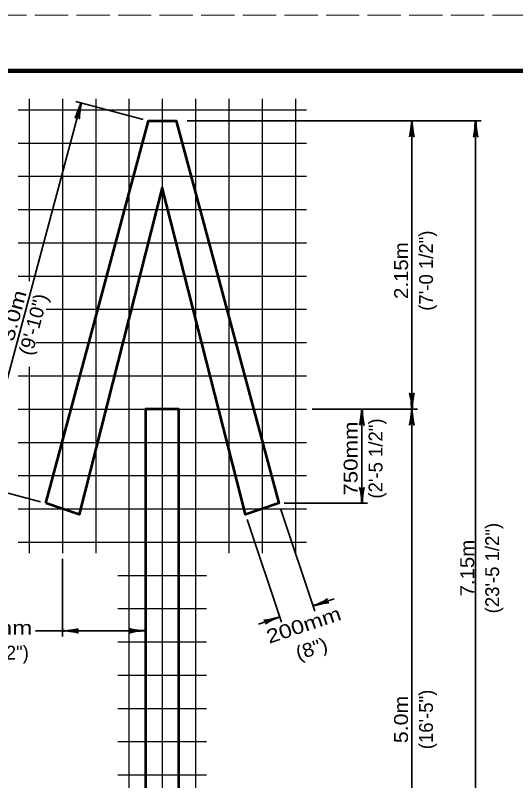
# Model space of a CAD drawing. Extents: x -66 to 614, y -59 to 381.
# Drawn here: x 230.8 to 321, y 242.6 to 380.6 of the extents above; entities that cross this region are included whole.
import ezdxf
from ezdxf.enums import TextEntityAlignment as Align

# ---------------------------------------------------------------- set-up
doc = ezdxf.new("R2010")
doc.units = 0
doc.linetypes.add('LONG_DASHED', pattern=[7.5, 6, -1.5])
doc.layers.add('1', color=7, linetype='Continuous', lineweight=53)
doc.layers.add('61', color=7, linetype='Continuous', lineweight=35)

msp = doc.modelspace()

# ---------------------------------------------------------------- linework, layer by layer
at = {"layer": '1', "lineweight": 35}
for p, q in [((242.716, 364.843), (224.216, 295.843)), ((253.852, 361.857), (241.75, 365.102)), ((261.818, 361.599), (314.818, 361.599)), ((302.318, 309.599), (302.318, 361.599)), ((313.818, 361.599), (313.818, 189.599)), ((284.318, 309.599), (303.318, 309.599)), ((293.318, 292.599), (293.318, 309.599)), ((302.318, 309.599), (302.318, 189.599)), ((235.352, 292.857), (223.25, 296.102)), ((278.634, 291.65), (284.804, 273.142)), ((279.318, 292.599), (294.318, 292.599)), ((272.634, 289.65), (278.804, 271.142)), ((239.318, 282.599), (239.318, 268.599)), ((284.487, 274.091), (288.282, 275.356)), ((274.693, 270.826), (278.487, 272.091)), ((234.476, 269.599), (254.318, 269.599))]:
    msp.add_line(p, q, dxfattribs=at)
at = {"layer": '1', "lineweight": 25}
for p, q in [((233.318, 365.599), (233.318, 332.682)), ((239.318, 365.599), (239.318, 283.599)), ((245.318, 365.599), (245.318, 283.599)), ((251.318, 365.599), (251.318, 181.599)), ((257.318, 365.599), (257.318, 181.599)), ((263.318, 365.599), (263.318, 181.599)), ((269.318, 365.599), (269.318, 283.599)), ((275.318, 365.599), (275.318, 283.599)), ((281.318, 365.599), (281.318, 283.599)), ((231.318, 363.599), (283.318, 363.599)), ((231.318, 357.599), (283.318, 357.599)), ((231.318, 351.599), (283.318, 351.599)), ((231.318, 345.599), (283.318, 345.599)), ((231.318, 339.599), (283.318, 339.599)), ((231.318, 333.599), (283.318, 333.599)), ((236.417, 327.599), (283.318, 327.599)), ((234.519, 321.599), (283.318, 321.599)), ((233.318, 317.22), (233.318, 283.599)), ((231.318, 315.599), (283.318, 315.599)), ((231.318, 309.599), (283.318, 309.599)), ((231.318, 303.599), (283.318, 303.599)), ((231.318, 297.599), (283.318, 297.599)), ((231.318, 291.599), (283.318, 291.599)), ((231.318, 285.599), (283.318, 285.599)), ((249.318, 279.599), (265.318, 279.599)), ((249.318, 273.599), (265.318, 273.599)), ((249.318, 267.599), (265.318, 267.599)), ((249.318, 261.599), (265.318, 261.599)), ((249.318, 255.599), (265.318, 255.599)), ((249.318, 249.599), (265.318, 249.599)), ((249.318, 243.599), (265.318, 243.599))]:
    msp.add_line(p, q, dxfattribs=at)
at = {"layer": '1'}
for points in [[(236.318, 292.599), (254.818, 361.599), (259.818, 361.599), (278.318, 292.599), (272.318, 290.599), (257.318, 349.599), (242.318, 290.599)], [(260.318, 189.599), (260.318, 309.599), (254.318, 309.599), (254.318, 189.599)]]:
    msp.add_lwpolyline(points, close=True, dxfattribs=at)
at = {"layer": '1', "lineweight": 40}
for centre, major_axis, ratio, start_param, end_param in [((242.222, 363.816), (-0.625, -1.651), 0.07063, 6.2823074, 8.5597026), ((242.222, 363.816), (-0.625, -1.651), 0.07063, 6.2823074, 8.5597026), ((242.7, 363.718), (0.312, 1.765), 0.122415, 0.8963533, 3.1415927), ((242.7, 363.718), (0.312, 1.765), 0.122415, 0.8963533, 3.1415927), ((302.107, 360.478), (0.176, 1.756), 0.07063, 3.1407148, 5.41811), ((302.107, 360.478), (0.176, 1.756), 0.07063, 3.1407148, 5.41811), ((302.594, 360.507), (-0.156, 1.786), 0.122415, 0.8963533, 3.1415927), ((302.594, 360.507), (-0.156, 1.786), 0.122415, 0.8963533, 3.1415927), ((313.607, 360.478), (0.176, 1.756), 0.07063, 3.1407148, 5.41811), ((313.607, 360.478), (0.176, 1.756), 0.07063, 3.1407148, 5.41811), ((314.094, 360.507), (-0.156, 1.786), 0.122415, 0.8963533, 3.1415927), ((314.094, 360.507), (-0.156, 1.786), 0.122415, 0.8963533, 3.1415927), ((302.042, 310.69), (0.156, -1.786), 0.122415, 0.8963533, 3.1415927), ((302.042, 310.69), (0.156, -1.786), 0.122415, 0.8963533, 3.1415927), ((302.53, 310.719), (-0.176, -1.756), 0.07063, 3.1407148, 5.41811), ((302.53, 310.719), (-0.176, -1.756), 0.07063, 3.1407148, 5.41811), ((293.107, 308.478), (0.176, 1.756), 0.07063, 3.1407148, 5.41811), ((293.107, 308.478), (0.176, 1.756), 0.07063, 3.1407148, 5.41811), ((293.594, 308.507), (-0.156, 1.786), 0.122415, 0.8963533, 3.1415927), ((293.594, 308.507), (-0.156, 1.786), 0.122415, 0.8963533, 3.1415927), ((302.107, 308.478), (0.176, 1.756), 0.07063, 3.1407148, 5.41811), ((302.107, 308.478), (0.176, 1.756), 0.07063, 3.1407148, 5.41811), ((302.594, 308.507), (-0.156, 1.786), 0.122415, 0.8963533, 3.1415927), ((302.594, 308.507), (-0.156, 1.786), 0.122415, 0.8963533, 3.1415927), ((293.042, 293.69), (0.156, -1.786), 0.122415, 0.8963533, 3.1415927), ((293.042, 293.69), (0.156, -1.786), 0.122415, 0.8963533, 3.1415927), ((293.53, 293.719), (-0.176, -1.756), 0.07063, 3.1407148, 5.41811), ((293.53, 293.719), (-0.176, -1.756), 0.07063, 3.1407148, 5.41811), ((285.435, 274.698), (-1.645, -0.713), 0.122415, 0.8963533, 3.1415927), ((285.435, 274.698), (-1.645, -0.713), 0.122415, 0.8963533, 3.1415927), ((285.617, 274.244), (1.722, 0.389), 0.07063, 6.2823074, 8.5597026), ((285.617, 274.244), (1.722, 0.389), 0.07063, 6.2823074, 8.5597026), ((277.357, 271.937), (1.722, 0.389), 0.07063, 3.1407148, 5.41811), ((277.54, 271.484), (1.645, 0.713), 0.122415, 0.8963533, 3.1415927), ((240.409, 269.875), (-1.786, -0.156), 0.122415, 0.8963533, 3.1415927), ((240.409, 269.875), (-1.786, -0.156), 0.122415, 0.8963533, 3.1415927), ((240.439, 269.387), (-1.756, 0.176), 0.07063, 3.1407148, 5.41811), ((240.439, 269.387), (-1.756, 0.176), 0.07063, 3.1407148, 5.41811), ((253.227, 269.322), (1.786, 0.156), 0.122415, 0.8963533, 3.1415927), ((253.198, 269.81), (1.756, -0.176), 0.07063, 3.1407148, 5.41811)]:
    msp.add_ellipse(centre, major_axis=major_axis, ratio=ratio, start_param=start_param, end_param=end_param, dxfattribs=at)
at = {"layer": '61', "linetype": 'LONG_DASHED', "lineweight": 13}
msp.add_line((-65.654, 380.643), (614.366, 380.643), dxfattribs=at)
at = {"layer": '61', "lineweight": 158}
msp.add_lwpolyline([(603.386, 370.643), (-35.654, 370.643), (-35.654, -49.377)], dxfattribs=at)

# ---------------------------------------------------------------- texts
at = {"layer": '1'}
for s, p in [('(7\'-0 1/2")', (306.126, 334.577)), ('(2\'-5 1/2")', (297.023, 300.682)), ('(23\'-5 1/2")', (318.052, 280.908)), ('(16\'-5")', (306.111, 253.604))]:
    msp.add_text(s, height=2.5, rotation=90, dxfattribs=at).set_placement(p, align=Align.CENTER)
for s, rotation, width, p in [('2.15m', 90, 1.1, (301.626, 334.577)), ('3.0m', 74.991, 1.25, (231.684, 326.143)), ('(9\'-10")', 74.991, 1.05, (235.287, 324.556)), ('750mm', 90, 1.2, (292.523, 300.682)), ('7.15m', 90, 1.1, (313.552, 280.908)), ('200mm', 18.435, 1.25, (283.199, 269.452)), ('(8")', 18.435, 1.1, (284.622, 265.183)), ('5.0m', 90, 1.15, (301.611, 253.604))]:
    msp.add_text(s, height=2.5, rotation=rotation, dxfattribs=dict(at, width=width)).set_placement(p, align=Align.CENTER)
at = {"layer": '1', "width": 1.3}
msp.add_text('750 mm', height=2.5, dxfattribs=at).set_placement((226.034, 268.905), align=Align.CENTER)
at = {"layer": '1'}
msp.add_text('(2\'-5 1/2")', height=2.5, dxfattribs=at).set_placement((226.034, 264.405), align=Align.CENTER)

doc.saveas('drawing.dxf')
